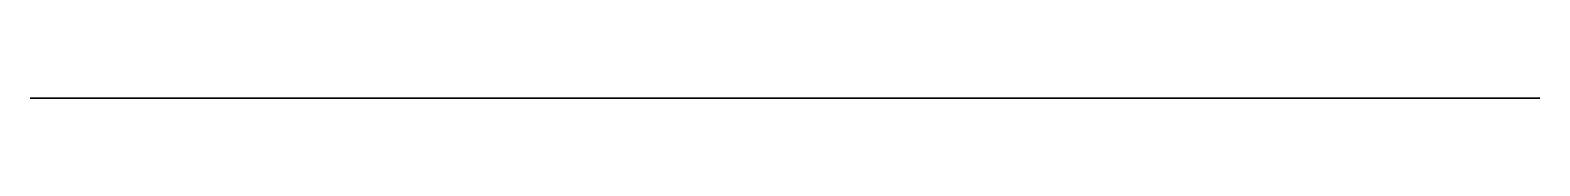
# Model space of a CAD drawing. Header units: millimetres. Extents: x 43.5 to 60.6, y 0 to 0.
import ezdxf

# ---------------------------------------------------------------- set-up
doc = ezdxf.new("R2010")
doc.units = ezdxf.units.MM
doc.layers.get('0').update_dxf_attribs({"color": 173, "true_color": 0x5858e1})

msp = doc.modelspace()

# ---------------------------------------------------------------- linework, layer by layer
at = {"color": 133, "true_color": 0x57e1c6}
msp.add_polyline3d([(43.467, 0, -111.623), (43.467, 0, -133.359), (44.479, 0, -134.404), (44.479, 0, -187.946), (43.467, 0, -188.803), (43.467, 0, -214.633), (60.551, 0, -214.633), (60.551, 0, -132.184), (58.15, 0, -132.184), (49.039, 0, -112.556), (49.014, 0, -112.504), (48.986, 0, -112.452), (48.957, 0, -112.402), (48.927, 0, -112.353), (48.894, 0, -112.305), (48.86, 0, -112.259), (48.825, 0, -112.214), (48.788, 0, -112.17), (48.749, 0, -112.128), (48.71, 0, -112.088), (48.669, 0, -112.049), (48.626, 0, -112.011), (48.583, 0, -111.975), (48.538, 0, -111.941), (48.492, 0, -111.908), (48.445, 0, -111.876), (48.397, 0, -111.847), (48.347, 0, -111.819), (48.297, 0, -111.793), (48.246, 0, -111.768), (48.194, 0, -111.746), (48.141, 0, -111.725), (48.088, 0, -111.706), (48.034, 0, -111.689), (47.979, 0, -111.674), (47.923, 0, -111.661), (47.867, 0, -111.649), (47.81, 0, -111.64), (47.752, 0, -111.633), (47.695, 0, -111.627), (47.636, 0, -111.624), (47.578, 0, -111.623)], close=True, dxfattribs=at)

doc.saveas('drawing.dxf')
